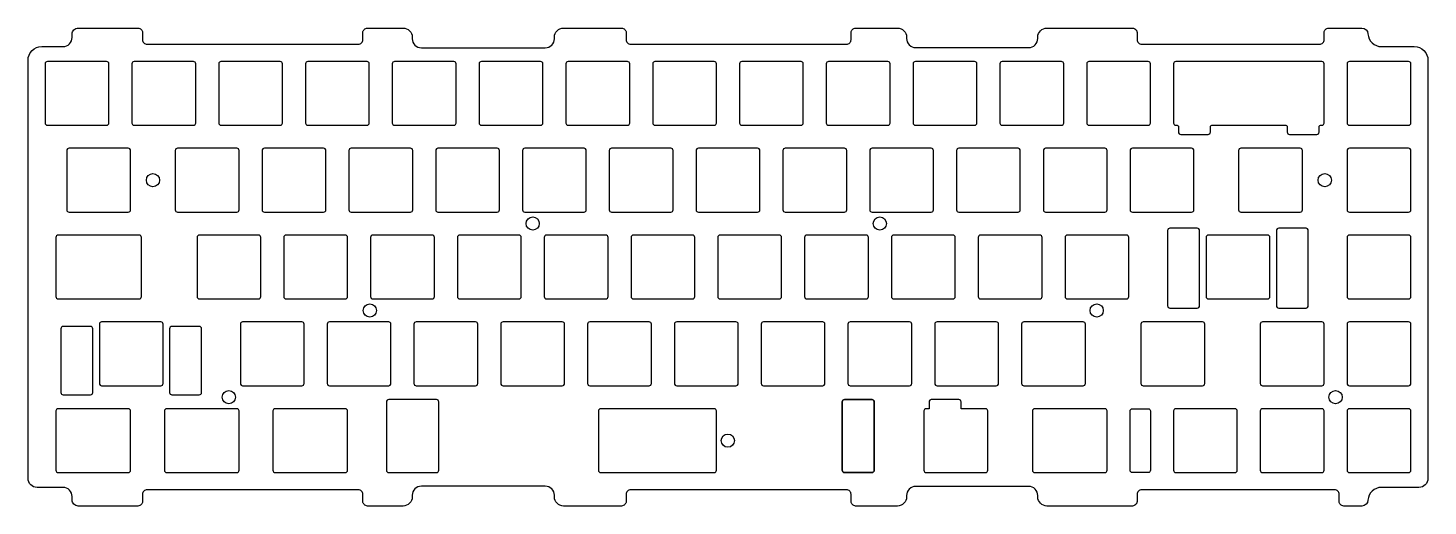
# Model space of a CAD drawing. Header units: millimetres. Extents: x 0 to 307, y 0 to 105.
import ezdxf

# ---------------------------------------------------------------- set-up
doc = ezdxf.new("R2010")
doc.units = ezdxf.units.MM
doc.layers.get('0').update_dxf_attribs({"linetype": 'CONTINUOUS'})

msp = doc.modelspace()

# ---------------------------------------------------------------- linework, layer by layer
for p, q in [((178.69, 7.85), (178.69, 22.85)), ((179.19, 23.35), (185.23, 23.35)), ((185.73, 22.85), (185.73, 7.85)), ((185.23, 7.35), (179.19, 7.35))]:
    msp.add_line(p, q)
for points in [[(7.69, 100.82, 0.414214), (9.69, 102.82), (9.69, 103.55, -0.414214), (11.04, 104.9), (24.14, 104.9, -0.414214), (25.14, 103.9), (25.14, 102.32, 0.414214), (26.14, 101.32), (72.5, 101.32, 0.414214), (73.5, 102.32), (73.5, 103.9, -0.414214), (74.5, 104.9), (82.33, 104.9, -0.414214), (84.33, 102.9), (84.33, 102.55, 0.414214), (86.33, 100.55), (113.52, 100.55, 0.414214), (115.52, 102.55), (115.52, 102.9, -0.414214), (117.52, 104.9), (130.26, 104.9, -0.414214), (131.26, 103.9), (131.26, 102.32, 0.414214), (132.26, 101.32), (179.63, 101.32, 0.414214), (180.62, 102.32), (180.62, 103.9, -0.414214), (181.62, 104.9), (190.83, 104.9, -0.414214), (192.83, 102.9), (192.83, 102.6, 0.414214), (194.83, 100.6), (219.62, 100.6, 0.414214), (221.62, 102.6), (221.62, 102.9, -0.414214), (223.62, 104.9), (242.39, 104.9, -0.414214), (243.39, 103.9), (243.39, 102.32, 0.414214), (244.39, 101.32), (283.45, 101.32, 0.414214), (284.45, 102.32), (284.45, 103.9, -0.414214), (285.45, 104.9), (292.72, 104.9, -0.396255), (294.07, 103.63, 0.396255), (297.06, 100.82), (304.25, 100.82, -0.414214), (307.25, 97.82), (307.25, 6.08, -0.414214), (305.25, 4.08), (297.06, 4.08, 0.396255), (294.07, 1.27, -0.396255), (292.72, 0), (288.75, 0, -0.414214), (287.75, 1), (287.75, 2.58, 0.414214), (286.75, 3.58), (244.39, 3.58, 0.414214), (243.39, 2.58), (243.39, 1, -0.414214), (242.39, 0), (223.62, 0, -0.414214), (221.62, 2), (221.62, 2.3, 0.414214), (219.62, 4.3), (194.83, 4.3, 0.414214), (192.83, 2.3), (192.83, 2, -0.414214), (190.83, 0), (181.62, 0, -0.414214), (180.62, 1), (180.62, 2.58, 0.414214), (179.63, 3.58), (132.26, 3.58, 0.414214), (131.26, 2.58), (131.26, 1, -0.414214), (130.26, 0), (117.52, 0, -0.414214), (115.52, 2), (115.52, 2.35, 0.414214), (113.52, 4.35), (86.33, 4.35, 0.414214), (84.33, 2.35), (84.33, 2, -0.414214), (82.33, 0), (74.5, 0, -0.414214), (73.5, 1), (73.5, 2.58, 0.414214), (72.5, 3.58), (26.14, 3.58, 0.414214), (25.14, 2.58), (25.14, 1, -0.414214), (24.14, 0), (11.04, 0, -0.414214), (9.69, 1.35), (9.69, 2.08, 0.414214), (7.69, 4.08), (2, 4.08, -0.414214), (0, 6.08), (0, 97.82, -0.414214), (3, 100.82)], [(17.75, 84.05), (17.75, 97.05, 0.414214), (17.25, 97.55), (4.25, 97.55, 0.414214), (3.75, 97.05), (3.75, 84.05, 0.414214), (4.25, 83.55), (17.25, 83.55, 0.414214)], [(36.8, 84.05), (36.8, 97.05, 0.414214), (36.3, 97.55), (23.3, 97.55, 0.414214), (22.8, 97.05), (22.8, 84.05, 0.414214), (23.3, 83.55), (36.3, 83.55, 0.414214)], [(42.35, 83.55), (55.35, 83.55, 0.414214), (55.85, 84.05), (55.85, 97.05, 0.414214), (55.35, 97.55), (42.35, 97.55, 0.414214), (41.85, 97.05), (41.85, 84.05, 0.414214)], [(74.9, 97.05, 0.414214), (74.4, 97.55), (61.4, 97.55, 0.414214), (60.9, 97.05), (60.9, 84.05, 0.414214), (61.4, 83.55), (74.4, 83.55, 0.414214), (74.9, 84.05)], [(93.45, 97.55), (80.45, 97.55, 0.414214), (79.95, 97.05), (79.95, 84.05, 0.414214), (80.45, 83.55), (93.45, 83.55, 0.414214), (93.95, 84.05), (93.95, 97.05, 0.414214)], [(99.5, 83.55), (112.5, 83.55, 0.414214), (113, 84.05), (113, 97.05, 0.414214), (112.5, 97.55), (99.5, 97.55, 0.414214), (99, 97.05), (99, 84.05, 0.414214)], [(131.55, 97.55), (118.55, 97.55, 0.414214), (118.05, 97.05), (118.05, 84.05, 0.414214), (118.55, 83.55), (131.55, 83.55, 0.414214), (132.05, 84.05), (132.05, 97.05, 0.414214)], [(137.6, 83.55), (150.6, 83.55, 0.414214), (151.1, 84.05), (151.1, 97.05, 0.414214), (150.6, 97.55), (137.6, 97.55, 0.414214), (137.1, 97.05), (137.1, 84.05, 0.414214)], [(156.15, 97.05), (156.15, 84.05, 0.414214), (156.65, 83.55), (169.65, 83.55, 0.414214), (170.15, 84.05), (170.15, 97.05, 0.414214), (169.65, 97.55), (156.65, 97.55, 0.414214)], [(175.2, 84.05, 0.414214), (175.7, 83.55), (188.7, 83.55, 0.414214), (189.2, 84.05), (189.2, 97.05, 0.414214), (188.7, 97.55), (175.7, 97.55, 0.414214), (175.2, 97.05)], [(194.25, 97.05), (194.25, 84.05, 0.414214), (194.75, 83.55), (207.75, 83.55, 0.414214), (208.25, 84.05), (208.25, 97.05, 0.414214), (207.75, 97.55), (194.75, 97.55, 0.414214)], [(227.3, 97.05, 0.414214), (226.8, 97.55), (213.8, 97.55, 0.414214), (213.3, 97.05), (213.3, 84.05, 0.414214), (213.8, 83.55), (226.8, 83.55, 0.414214), (227.3, 84.05)], [(246.35, 97.05, 0.414214), (245.85, 97.55), (232.85, 97.55, 0.414214), (232.35, 97.05), (232.35, 84.05, 0.414214), (232.85, 83.55), (245.85, 83.55, 0.414214), (246.35, 84.05)], [(282.86, 81.55, 0.414214), (283.36, 82.05), (283.36, 83.25, -0.414214), (283.66, 83.55), (283.95, 83.55, 0.414214), (284.45, 84.05), (284.45, 97.05, 0.414214), (283.95, 97.55), (251.9, 97.55, 0.414214), (251.4, 97.05), (251.4, 84.05, 0.414214), (251.9, 83.55), (252.19, 83.55, -0.414214), (252.49, 83.25), (252.49, 82.05, 0.414214), (252.99, 81.55), (258.99, 81.55, 0.414214), (259.49, 82.05), (259.49, 83.25, -0.414214), (259.79, 83.55), (276.06, 83.55, -0.414214), (276.36, 83.25), (276.36, 82.05, 0.414214), (276.86, 81.55)], [(303, 83.55, 0.414214), (303.5, 84.05), (303.5, 97.05, 0.414214), (303, 97.55), (290, 97.55, 0.414214), (289.5, 97.05), (289.5, 84.05, 0.414214), (290, 83.55)], [(22.51, 78, 0.414214), (22.01, 78.5), (9.01, 78.5, 0.414214), (8.51, 78), (8.51, 65, 0.414214), (9.01, 64.5), (22.01, 64.5, 0.414214), (22.51, 65)], [(32.33, 78), (32.33, 65, 0.414214), (32.83, 64.5), (45.83, 64.5, 0.414214), (46.33, 65), (46.33, 78, 0.414214), (45.83, 78.5), (32.83, 78.5, 0.414214)], [(65.38, 65), (65.38, 78, 0.414214), (64.88, 78.5), (51.88, 78.5, 0.414214), (51.37, 78), (51.37, 65, 0.414214), (51.88, 64.5), (64.88, 64.5, 0.414214)], [(70.93, 78.5, 0.414214), (70.43, 78), (70.43, 65, 0.414214), (70.93, 64.5), (83.93, 64.5, 0.414214), (84.43, 65), (84.43, 78, 0.414214), (83.93, 78.5)], [(89.48, 78), (89.48, 65, 0.414214), (89.98, 64.5), (102.97, 64.5, 0.414214), (103.48, 65), (103.48, 78, 0.414214), (102.97, 78.5), (89.98, 78.5, 0.414214)], [(108.53, 65, 0.414214), (109.03, 64.5), (122.03, 64.5, 0.414214), (122.53, 65), (122.53, 78, 0.414214), (122.03, 78.5), (109.03, 78.5, 0.414214), (108.53, 78)], [(141.58, 78, 0.414214), (141.08, 78.5), (128.08, 78.5, 0.414214), (127.57, 78), (127.57, 65, 0.414214), (128.08, 64.5), (141.08, 64.5, 0.414214), (141.58, 65)], [(160.62, 78, 0.414214), (160.12, 78.5), (147.12, 78.5, 0.414214), (146.62, 78), (146.62, 65, 0.414214), (147.12, 64.5), (160.12, 64.5, 0.414214), (160.62, 65)], [(179.18, 78.5), (166.18, 78.5, 0.414214), (165.68, 78), (165.68, 65, 0.414214), (166.18, 64.5), (179.18, 64.5, 0.414214), (179.67, 65), (179.67, 78, 0.414214)], [(198.23, 78.5), (185.23, 78.5, 0.414214), (184.72, 78), (184.72, 65, 0.414214), (185.23, 64.5), (198.23, 64.5, 0.414214), (198.72, 65), (198.72, 78, 0.414214)], [(203.78, 78), (203.78, 65, 0.414214), (204.28, 64.5), (217.28, 64.5, 0.414214), (217.78, 65), (217.78, 78, 0.414214), (217.28, 78.5), (204.28, 78.5, 0.414214)], [(223.33, 64.5), (236.32, 64.5, 0.414214), (236.82, 65), (236.82, 78, 0.414214), (236.32, 78.5), (223.33, 78.5, 0.414214), (222.83, 78), (222.83, 65, 0.414214)], [(241.88, 78), (241.88, 65, 0.414214), (242.38, 64.5), (255.38, 64.5, 0.414214), (255.88, 65), (255.88, 78, 0.414214), (255.38, 78.5), (242.38, 78.5, 0.414214)], [(266.19, 64.5), (279.19, 64.5, 0.414214), (279.69, 65), (279.69, 78, 0.414214), (279.19, 78.5), (266.19, 78.5, 0.414214), (265.69, 78), (265.69, 65, 0.414214)], [(290, 78.5, 0.414214), (289.5, 78), (289.5, 65, 0.414214), (290, 64.5), (303, 64.5, 0.414214), (303.5, 65), (303.5, 78, 0.414214), (303, 78.5)], [(24.39, 45.45, 0.414214), (24.89, 45.95), (24.89, 58.95, 0.414214), (24.39, 59.45), (6.63, 59.45, 0.414214), (6.13, 58.95), (6.13, 45.95, 0.414214), (6.63, 45.45)], [(37.59, 59.45, 0.414214), (37.09, 58.95), (37.09, 45.95, 0.414214), (37.59, 45.45), (50.59, 45.45, 0.414214), (51.09, 45.95), (51.09, 58.95, 0.414214), (50.59, 59.45)], [(70.14, 58.95, 0.414214), (69.64, 59.45), (56.64, 59.45, 0.414214), (56.14, 58.95), (56.14, 45.95, 0.414214), (56.64, 45.45), (69.64, 45.45, 0.414214), (70.14, 45.95)], [(75.69, 59.45, 0.414214), (75.19, 58.95), (75.19, 45.95, 0.414214), (75.69, 45.45), (88.69, 45.45, 0.414214), (89.19, 45.95), (89.19, 58.95, 0.414214), (88.69, 59.45)], [(94.74, 59.45, 0.414214), (94.24, 58.95), (94.24, 45.95, 0.414214), (94.74, 45.45), (107.74, 45.45, 0.414214), (108.24, 45.95), (108.24, 58.95, 0.414214), (107.74, 59.45)], [(113.29, 58.95), (113.29, 45.95, 0.414214), (113.79, 45.45), (126.79, 45.45, 0.414214), (127.29, 45.95), (127.29, 58.95, 0.414214), (126.79, 59.45), (113.79, 59.45, 0.414214)], [(132.34, 45.95, 0.414214), (132.84, 45.45), (145.84, 45.45, 0.414214), (146.34, 45.95), (146.34, 58.95, 0.414214), (145.84, 59.45), (132.84, 59.45, 0.414214), (132.34, 58.95)], [(151.39, 58.95), (151.39, 45.95, 0.414214), (151.89, 45.45), (164.89, 45.45, 0.414214), (165.39, 45.95), (165.39, 58.95, 0.414214), (164.89, 59.45), (151.89, 59.45, 0.414214)], [(183.94, 45.45, 0.414214), (184.44, 45.95), (184.44, 58.95, 0.414214), (183.94, 59.45), (170.94, 59.45, 0.414214), (170.44, 58.95), (170.44, 45.95, 0.414214), (170.94, 45.45)], [(189.49, 45.95, 0.414214), (189.99, 45.45), (202.99, 45.45, 0.414214), (203.49, 45.95), (203.49, 58.95, 0.414214), (202.99, 59.45), (189.99, 59.45, 0.414214), (189.49, 58.95)], [(222.04, 45.45, 0.414214), (222.54, 45.95), (222.54, 58.95, 0.414214), (222.04, 59.45), (209.04, 59.45, 0.414214), (208.54, 58.95), (208.54, 45.95, 0.414214), (209.04, 45.45)], [(241.59, 45.95), (241.59, 58.95, 0.414214), (241.09, 59.45), (228.09, 59.45, 0.414214), (227.59, 58.95), (227.59, 45.95, 0.414214), (228.09, 45.45), (241.09, 45.45, 0.414214)], [(257.11, 43.95), (257.11, 60.45, 0.414214), (256.61, 60.95), (250.61, 60.95, 0.414214), (250.11, 60.45), (250.11, 43.95, 0.414214), (250.61, 43.45), (256.61, 43.45, 0.414214)], [(272.04, 45.45, 0.414214), (272.54, 45.95), (272.54, 58.95, 0.414214), (272.04, 59.45), (259.04, 59.45, 0.414214), (258.54, 58.95), (258.54, 45.95, 0.414214), (259.04, 45.45)], [(273.98, 60.45), (273.98, 43.95, 0.414214), (274.48, 43.45), (280.48, 43.45, 0.414214), (280.98, 43.95), (280.98, 60.45, 0.414214), (280.48, 60.95), (274.48, 60.95, 0.414214)], [(303, 45.45, 0.414214), (303.5, 45.95), (303.5, 58.95, 0.414214), (303, 59.45), (290, 59.45, 0.414214), (289.5, 58.95), (289.5, 45.95, 0.414214), (290, 45.45)], [(29.66, 26.9), (29.66, 39.9, 0.414214), (29.16, 40.4), (16.16, 40.4, 0.414214), (15.66, 39.9), (15.66, 26.9, 0.414214), (16.16, 26.4), (29.16, 26.4, 0.414214)], [(60.11, 40.4), (47.11, 40.4, 0.414214), (46.61, 39.9), (46.61, 26.9, 0.414214), (47.11, 26.4), (60.11, 26.4, 0.414214), (60.61, 26.9), (60.61, 39.9, 0.414214)], [(65.66, 26.9, 0.414214), (66.16, 26.4), (79.16, 26.4, 0.414214), (79.66, 26.9), (79.66, 39.9, 0.414214), (79.16, 40.4), (66.16, 40.4, 0.414214), (65.66, 39.9)], [(98.71, 39.9, 0.414214), (98.21, 40.4), (85.21, 40.4, 0.414214), (84.71, 39.9), (84.71, 26.9, 0.414214), (85.21, 26.4), (98.21, 26.4, 0.414214), (98.71, 26.9)], [(104.26, 40.4, 0.414214), (103.76, 39.9), (103.76, 26.9, 0.414214), (104.26, 26.4), (117.26, 26.4, 0.414214), (117.76, 26.9), (117.76, 39.9, 0.414214), (117.26, 40.4)], [(136.31, 26.4, 0.414214), (136.81, 26.9), (136.81, 39.9, 0.414214), (136.31, 40.4), (123.31, 40.4, 0.414214), (122.81, 39.9), (122.81, 26.9, 0.414214), (123.31, 26.4)], [(142.36, 26.4), (155.36, 26.4, 0.414214), (155.86, 26.9), (155.86, 39.9, 0.414214), (155.36, 40.4), (142.36, 40.4, 0.414214), (141.86, 39.9), (141.86, 26.9, 0.414214)], [(161.41, 26.4), (174.41, 26.4, 0.414214), (174.91, 26.9), (174.91, 39.9, 0.414214), (174.41, 40.4), (161.41, 40.4, 0.414214), (160.91, 39.9), (160.91, 26.9, 0.414214)], [(193.96, 39.9, 0.414214), (193.46, 40.4), (180.46, 40.4, 0.414214), (179.96, 39.9), (179.96, 26.9, 0.414214), (180.46, 26.4), (193.46, 26.4, 0.414214), (193.96, 26.9)], [(199.01, 26.9, 0.414214), (199.51, 26.4), (212.51, 26.4, 0.414214), (213.01, 26.9), (213.01, 39.9, 0.414214), (212.51, 40.4), (199.51, 40.4, 0.414214), (199.01, 39.9)], [(218.06, 26.9, 0.414214), (218.56, 26.4), (231.56, 26.4, 0.414214), (232.06, 26.9), (232.06, 39.9, 0.414214), (231.56, 40.4), (218.56, 40.4, 0.414214), (218.06, 39.9)], [(258.26, 39.9, 0.414214), (257.76, 40.4), (244.76, 40.4, 0.414214), (244.26, 39.9), (244.26, 26.9, 0.414214), (244.76, 26.4), (257.76, 26.4, 0.414214), (258.26, 26.9)], [(284.45, 39.9, 0.414214), (283.95, 40.4), (270.95, 40.4, 0.414214), (270.45, 39.9), (270.45, 26.9, 0.414214), (270.95, 26.4), (283.95, 26.4, 0.414214), (284.45, 26.9)], [(303, 26.4, 0.414214), (303.5, 26.9), (303.5, 39.9, 0.414214), (303, 40.4), (290, 40.4, 0.414214), (289.5, 39.9), (289.5, 26.9, 0.414214), (290, 26.4)], [(14.22, 38.9, 0.414214), (13.72, 39.4), (7.72, 39.4, 0.414214), (7.22, 38.9), (7.22, 24.9, 0.414214), (7.72, 24.4), (13.72, 24.4, 0.414214), (14.22, 24.9)], [(31.59, 24.4), (37.59, 24.4, 0.414214), (38.09, 24.9), (38.09, 38.9, 0.414214), (37.59, 39.4), (31.59, 39.4, 0.414214), (31.09, 38.9), (31.09, 24.9, 0.414214)], [(90.16, 22.85, 0.414214), (89.66, 23.35), (79.16, 23.35, 0.414214), (78.66, 22.85), (78.66, 7.85, 0.414214), (79.16, 7.35), (89.66, 7.35, 0.414214), (90.16, 7.85)], [(179.19, 23.35, 0.414214), (178.69, 22.85), (178.69, 7.85, 0.414214), (179.19, 7.35), (185.23, 7.35, 0.414214), (185.73, 7.85), (185.73, 22.85, 0.414214), (185.23, 23.35)], [(196.63, 20.85), (196.63, 7.85, 0.414214), (197.13, 7.35), (210.13, 7.35, 0.414214), (210.63, 7.85), (210.63, 20.85, 0.414214), (210.13, 21.35), (204.78, 21.35), (204.78, 22.85, 0.414214), (204.28, 23.35), (198.24, 23.35, 0.414214), (197.74, 22.85), (197.74, 21.35), (197.13, 21.35, 0.414214)], [(22.01, 7.35, 0.414214), (22.51, 7.85), (22.51, 20.85, 0.414214), (22.01, 21.35), (6.63, 21.35, 0.414214), (6.13, 20.85), (6.13, 7.85, 0.414214), (6.63, 7.35)], [(29.94, 20.85), (29.94, 7.85, 0.414214), (30.44, 7.35), (45.83, 7.35, 0.414214), (46.33, 7.85), (46.33, 20.85, 0.414214), (45.83, 21.35), (30.44, 21.35, 0.414214)], [(69.64, 21.35), (54.26, 21.35, 0.414214), (53.76, 20.85), (53.76, 7.85, 0.414214), (54.26, 7.35), (69.64, 7.35, 0.414214), (70.14, 7.85), (70.14, 20.85, 0.414214)], [(150.6, 7.35, 0.414214), (151.1, 7.85), (151.1, 20.85, 0.414214), (150.6, 21.35), (125.69, 21.35, 0.414214), (125.19, 20.85), (125.19, 7.85, 0.414214), (125.69, 7.35)], [(236.82, 7.85), (236.82, 20.85, 0.414214), (236.32, 21.35), (220.94, 21.35, 0.414214), (220.44, 20.85), (220.44, 7.85, 0.414214), (220.94, 7.35), (236.32, 7.35, 0.414214)], [(242.38, 21.35), (245.85, 21.35, -0.414214), (246.35, 20.85), (246.35, 7.85, -0.414214), (245.85, 7.35), (242.38, 7.35, -0.414214), (241.88, 7.85), (241.88, 20.85, -0.414214)], [(264.9, 21.35), (251.9, 21.35, 0.414214), (251.4, 20.85), (251.4, 7.85, 0.414214), (251.9, 7.35), (264.9, 7.35, 0.414214), (265.4, 7.85), (265.4, 20.85, 0.414214)], [(270.45, 20.85), (270.45, 7.85, 0.414214), (270.95, 7.35), (283.95, 7.35, 0.414214), (284.45, 7.85), (284.45, 20.85, 0.414214), (283.95, 21.35), (270.95, 21.35, 0.414214)], [(289.5, 20.85), (289.5, 7.85, 0.414214), (290, 7.35), (303, 7.35, 0.414214), (303.5, 7.85), (303.5, 20.85, 0.414214), (303, 21.35), (290, 21.35, 0.414214)]]:
    msp.add_lwpolyline(points, format="xyb", close=True)
for centre in [(27.42, 71.5), (284.59, 71.5), (110.76, 61.98), (186.96, 61.98), (75.03, 42.89), (234.54, 42.89), (44.09, 23.88), (286.97, 23.88), (153.59, 14.35)]:
    msp.add_circle(centre, 1.45)
at = {"extrusion": (0, 0, -1)}
for centre, start, end in [((-179.19, 22.85), 0, 90), ((-185.23, 22.85), 90, 180), ((-179.19, 7.85), -90, 0), ((-185.23, 7.85), 180, 270)]:
    msp.add_arc(centre, 0.5, start, end, dxfattribs=at)

doc.saveas('drawing.dxf')
